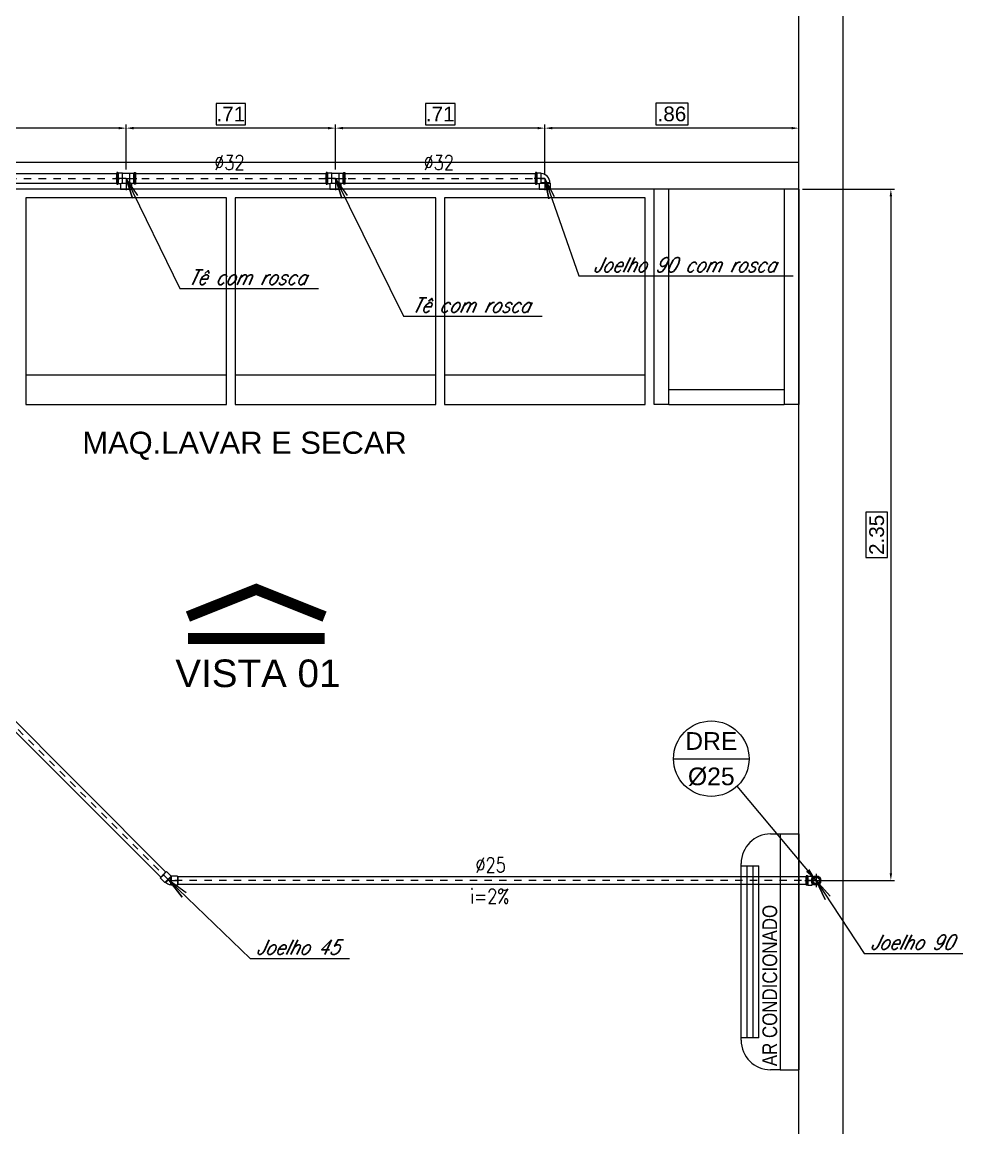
# Model space of a CAD drawing. Extents: x 41.9 to 126, y -21.3 to 38.1.
# Drawn here: x 53.9 to 66.66, y 9.04 to 24.05 of the extents above; entities that cross this region are included whole.
import ezdxf
from ezdxf.enums import TextEntityAlignment as Align

# ---------------------------------------------------------------- set-up
doc = ezdxf.new("R2010")
doc.units = 0
for name, pattern in [('(_DASHED_)', [0.3, 0.2, -0.1]), ('AGUA_FRIA', [1000, 1000, 0]), ('DASHDOT2', [0.5, 0.25, -0.125, 0, -0.125]), ('HIDDEN2', [0.1875, 0.125, -0.0625])]:
    doc.linetypes.add(name, pattern=pattern)
doc.layers.get('0').update_dxf_attribs({"linetype": 'CONTINUOUS'})
doc.layers.get('Defpoints').update_dxf_attribs({"linetype": 'CONTINUOUS'})
for name, color, linetype in [('AIO_ARQUITETURA', 8, 'CONTINUOUS'), ('ARQUITETURA_R07', 8, 'CONTINUOUS'), ('CONEXAO-PVC_SOLDAVEL_MARROM', 162, 'CONTINUOUS'), ('IND_DIAMETRO', 7, 'CONTINUOUS'), ('IND_FLUXO', 3, 'CONTINUOUS'), ('IND_INCLINACAO', 7, 'CONTINUOUS'), ('IND_LEGENDA_DESC_LIN', 1, 'CONTINUOUS'), ('IND_LEGENDA_DESC_TXT', 7, 'CONTINUOUS'), ('IND_PRUMADA_TXT', 7, 'CONTINUOUS'), ('LINHA_CENTRAL', 5, 'CONTINUOUS'), ('LINHA_EIXO', 8, 'DASHDOT2'), ('TRACADO_INTERNO_CNX', 7, 'CONTINUOUS'), ('TUBO-PVC_SOLDAVEL_MARROM', 162, 'CONTINUOUS'), ('US_dimension', 7, 'CONTINUOUS'), ('VISTAS_A.F', 7, 'CONTINUOUS')]:
    doc.layers.add(name, color=color, linetype=linetype)
doc.layers.add('IND_PRUMADA', color=7, linetype='CONTINUOUS', lineweight=5)
doc.layers.add('RIOPREN_0.05', color=7, linetype='CONTINUOUS', lineweight=5)
doc.styles.add('ARIAL', font='arial.ttf')
doc.styles.add('romans', font='romans.shx')
doc.styles.get("Standard").update_dxf_attribs({"font": 'simplex.shx'})
doc.dimstyles.new('1_25 A.F', dxfattribs={"dimscale": 0, "dimtxt": 0.2, "dimasz": 0.1, "dimexe": 0.05, "dimexo": 0.05, "dimgap": -0.045, "dimtad": 1, "dimlfac": 0.25, "dimzin": 5, "dimdsep": 46, "dimtxsty": 'ARIAL', "dimcen": 0, "dimclrd": 256, "dimclre": 256, "dimclrt": 256, "dimadec": 0, "dimazin": 0, "dimtfac": 1, "dimtmove": 2, "dimatfit": 3, "dimfxl": 0.08, "dimtolj": 1, "dimtzin": 1, "dimlwd": -1, "dimlwe": -1, "dimarcsym": 0})
doc.dimstyles.get("Standard").update_dxf_attribs({"dimtxt": 0.18, "dimasz": 0.18, "dimexe": 0.18, "dimexo": 0.0625, "dimgap": 0.09, "dimtad": 0, "dimtih": 1, "dimtoh": 1, "dimdec": 4, "dimzin": 0, "dimdsep": 46, "dimtxsty": 'Standard', "dimcen": 0.09, "dimadec": 0, "dimazin": 0, "dimtfac": 1, "dimtdec": 4, "dimtofl": 0, "dimtmove": 0, "dimatfit": 3, "dimfxl": 1, "dimtolj": 1, "dimtzin": 0, "dimarcsym": 0})

# ---------------------------------------------------------------- blocks, each defined once
blk = doc.blocks.new('Planta Baixa - R00')
at = {"layer": 'AIO_ARQUITETURA'}
for p, q in [((4.72, 0), (4.72, 11.11)), ((4.57, 7.41), (4.57, 10.96)), ((4.57, 0.15), (4.57, 8.31)), ((4.57, 7.9324), (0.15, 7.9324)), ((4.57, 7.8424), (0.15, 7.8424)), ((4.0784, 7.8424), (4.0784, 7.1124)), ((4.1282, 7.8424), (4.1282, 7.1124)), ((4.52, 7.8424), (4.52, 7.1124)), ((4.57, 7.8424), (4.57, 7.1124)), ((1.9484, 7.8124), (1.9484, 7.1124)), ((2.6284, 7.8124), (1.9484, 7.8124)), ((2.6284, 7.1124), (2.6284, 7.8124)), ((2.6584, 7.8124), (2.6584, 7.1124)), ((3.3384, 7.8124), (2.6584, 7.8124)), ((3.3384, 7.1124), (3.3384, 7.8124)), ((3.3684, 7.8124), (3.3684, 7.1124)), ((4.0484, 7.8124), (3.3684, 7.8124)), ((4.0484, 7.1124), (4.0484, 7.8124)), ((1.9484, 7.2124), (2.6284, 7.2124)), ((2.6584, 7.2124), (3.3384, 7.2124)), ((3.3684, 7.2124), (4.0484, 7.2124)), ((4.1286, 7.1624), (4.52, 7.1624)), ((1.9484, 7.1124), (2.6284, 7.1124)), ((2.6584, 7.1124), (3.3384, 7.1124)), ((3.3684, 7.1124), (4.0484, 7.1124)), ((4.1286, 7.1124), (4.0786, 7.1124)), ((4.1286, 7.1124), (4.52, 7.1124)), ((4.57, 7.1124), (4.52, 7.1124))]:
    blk.add_line(p, q, dxfattribs=at)
at = {"layer": 'AIO_ARQUITETURA', "style": 'ARIAL'}
blk.add_text('MAQ.LAVAR E SECAR', height=0.075, dxfattribs=at).set_placement((2.1398, 6.9446))
blk = doc.blocks.new('*U24', base_point=(19.4069, 3.2768))
for p, q in [((19.3749, 3.2964), (19.3749, 3.2572)), ((19.3789, 3.2964), (19.3749, 3.2964)), ((19.3806, 3.2944), (19.3789, 3.2964)), ((19.3942, 3.2944), (19.3806, 3.2944)), ((19.3948, 3.2938), (19.3942, 3.2944)), ((19.4191, 3.2938), (19.3948, 3.2938)), ((19.4191, 3.2938), (19.4197, 3.2944)), ((19.4197, 3.2944), (19.4332, 3.2944)), ((19.4332, 3.2944), (19.435, 3.2964)), ((19.435, 3.2964), (19.4389, 3.2964)), ((19.4389, 3.2964), (19.4389, 3.2572)), ((19.3749, 3.2572), (19.3789, 3.2572)), ((19.3789, 3.2572), (19.3806, 3.2591)), ((19.3806, 3.2591), (19.3879, 3.2591)), ((19.3879, 3.2591), (19.3879, 3.2398)), ((19.3879, 3.2398), (19.426, 3.2398)), ((19.4332, 3.2591), (19.426, 3.2591)), ((19.426, 3.2398), (19.426, 3.2591)), ((19.435, 3.2572), (19.4332, 3.2591)), ((19.4389, 3.2572), (19.435, 3.2572))]:
    blk.add_line(p, q)
at = {"layer": 'LINHA_CENTRAL'}
for q in [(19.371, 3.2768), (19.4069, 3.2364), (19.4429, 3.2768)]:
    blk.add_line((19.4069, 3.2768), q, dxfattribs=at)
at = {"layer": 'TRACADO_INTERNO_CNX'}
for p, q in [((19.3789, 3.2572), (19.3789, 3.2964)), ((19.3806, 3.2591), (19.3806, 3.2944)), ((19.3948, 3.2613), (19.3948, 3.2938)), ((19.4191, 3.2613), (19.4191, 3.2938)), ((19.4332, 3.2591), (19.4332, 3.2944)), ((19.435, 3.2572), (19.435, 3.2964)), ((19.3879, 3.2591), (19.3948, 3.2613)), ((19.4237, 3.2598), (19.3902, 3.2598)), ((19.426, 3.2591), (19.4191, 3.2613))]:
    blk.add_line(p, q, dxfattribs=at)
blk = doc.blocks.new('*U25', base_point=(20.7428, 3.3037))
for p, q in [((20.7108, 3.3233), (20.7108, 3.2841)), ((20.7148, 3.3233), (20.7108, 3.3233)), ((20.7165, 3.3213), (20.7148, 3.3233)), ((20.7301, 3.3213), (20.7165, 3.3213)), ((20.7307, 3.3207), (20.7301, 3.3213)), ((20.755, 3.3207), (20.7307, 3.3207)), ((20.755, 3.3207), (20.7556, 3.3213)), ((20.7556, 3.3213), (20.7691, 3.3213)), ((20.7691, 3.3213), (20.7708, 3.3233)), ((20.7708, 3.3233), (20.7748, 3.3233)), ((20.7748, 3.3233), (20.7748, 3.2841)), ((20.7108, 3.2841), (20.7148, 3.2841)), ((20.7148, 3.2841), (20.7165, 3.286)), ((20.7165, 3.286), (20.7238, 3.286)), ((20.7238, 3.286), (20.7238, 3.2667)), ((20.7238, 3.2667), (20.7619, 3.2667)), ((20.7691, 3.286), (20.7619, 3.286)), ((20.7619, 3.2667), (20.7619, 3.286)), ((20.7708, 3.2841), (20.7691, 3.286)), ((20.7748, 3.2841), (20.7708, 3.2841))]:
    blk.add_line(p, q)
at = {"layer": 'LINHA_CENTRAL'}
for q in [(20.7068, 3.3037), (20.7428, 3.2633), (20.7788, 3.3037)]:
    blk.add_line((20.7428, 3.3037), q, dxfattribs=at)
at = {"layer": 'TRACADO_INTERNO_CNX'}
for p, q in [((20.7148, 3.2841), (20.7148, 3.3233)), ((20.7165, 3.286), (20.7165, 3.3213)), ((20.7307, 3.2882), (20.7307, 3.3207)), ((20.755, 3.2882), (20.755, 3.3207)), ((20.7691, 3.286), (20.7691, 3.3213)), ((20.7708, 3.2841), (20.7708, 3.3233)), ((20.7238, 3.286), (20.7307, 3.2882)), ((20.7595, 3.2868), (20.7261, 3.2868)), ((20.7619, 3.286), (20.755, 3.2882))]:
    blk.add_line(p, q, dxfattribs=at)
blk = doc.blocks.new('*U26', base_point=(20.7428, 3.3037))
for p, q in [((20.7597, 3.3227), (20.7583, 3.3206)), ((20.7798, 3.3227), (20.7597, 3.3227)), ((20.7798, 3.2846), (20.7798, 3.3227)), ((20.7252, 3.2774), (20.7232, 3.2756)), ((20.7232, 3.2756), (20.7232, 3.2717)), ((20.7232, 3.2717), (20.7624, 3.2717)), ((20.7257, 3.2915), (20.7252, 3.2909)), ((20.7252, 3.2909), (20.7252, 3.2774)), ((20.7605, 3.2846), (20.7798, 3.2846)), ((20.7605, 3.2774), (20.7605, 3.2846)), ((20.7624, 3.2756), (20.7605, 3.2774)), ((20.7624, 3.2717), (20.7624, 3.2756))]:
    blk.add_line(p, q)
blk.add_arc((20.7588, 3.2873), 0.0333, 90.8978, 172.7028)
at = {"layer": 'LINHA_CENTRAL'}
for q in [(20.7428, 3.2677), (20.7832, 3.3037)]:
    blk.add_line((20.7428, 3.3037), q, dxfattribs=at)
at = {"layer": 'TRACADO_INTERNO_CNX'}
for p, q in [((20.7583, 3.3206), (20.7583, 3.2915)), ((20.7597, 3.3227), (20.7597, 3.287)), ((20.7624, 3.2756), (20.7232, 3.2756)), ((20.7605, 3.2774), (20.7252, 3.2774)), ((20.7583, 3.2915), (20.7257, 3.2915)), ((20.7605, 3.2846), (20.7583, 3.2915))]:
    blk.add_line(p, q, dxfattribs=at)
blk = doc.blocks.new('sa')
at = {"layer": 'ARQUITETURA_R07', "linetype": 'HIDDEN2', "ltscale": 10}
for p, q in [((68.9008, -208.7135), (68.9334, -208.7135)), ((68.9334, -208.7135), (68.9968, -208.7135)), ((68.9334, -208.7135), (68.9334, -209.5135)), ((68.9968, -208.7135), (68.9968, -209.5135)), ((68.8008, -209.4135), (68.8008, -208.8135)), ((68.8011, -209.4055), (68.8011, -208.8215)), ((68.8011, -208.8215), (68.8611, -208.8215)), ((68.8211, -209.4055), (68.8211, -208.8215)), ((68.8411, -209.4055), (68.8411, -208.8215)), ((68.8611, -209.4055), (68.8611, -208.8215)), ((68.8611, -209.4055), (68.8011, -209.4055)), ((68.9334, -209.5135), (68.9008, -209.5135)), ((68.9334, -209.5135), (68.9968, -209.5135))]:
    blk.add_line(p, q, dxfattribs=at)
for centre, start, end in [((68.9008, -208.8135), 90, 180), ((68.9008, -209.4135), 180, 270)]:
    blk.add_arc(centre, 0.1, start, end, dxfattribs=at)
blk = doc.blocks.new('*U41', base_point=(10.7345, -13.0851))
for p, q in [((10.7472, -13.072), (10.7436, -13.072)), ((10.7472, -13.072), (10.7496, -13.0696)), ((10.7636, -13.0696), (10.7496, -13.0696)), ((10.7636, -13.0696), (10.7648, -13.0692)), ((10.7648, -13.0692), (10.7684, -13.0692)), ((10.7684, -13.1011), (10.7684, -13.0692)), ((10.7472, -13.0979), (10.7441, -13.0979)), ((10.7472, -13.0979), (10.75, -13.1006)), ((10.7636, -13.1006), (10.75, -13.1006)), ((10.7636, -13.1006), (10.7648, -13.1011)), ((10.7648, -13.1011), (10.7684, -13.1011))]:
    blk.add_line(p, q)
for radius in [0.016, 0.0131, 0.0112]:
    blk.add_circle((10.7345, -13.0851), radius)
at = {"layer": 'LINHA_CENTRAL'}
for p, q in [((10.7734, -13.0851), (10.714, -13.0851)), ((10.7345, -13.1076), (10.7345, -13.0627))]:
    blk.add_line(p, q, dxfattribs=at)
at = {"layer": 'TRACADO_INTERNO_CNX'}
for p, q in [((10.7472, -13.0755), (10.7472, -13.072)), ((10.7496, -13.0801), (10.7496, -13.0696)), ((10.7636, -13.1006), (10.7636, -13.0696)), ((10.7648, -13.1011), (10.7648, -13.0692)), ((10.7472, -13.0979), (10.7472, -13.0947)), ((10.7496, -13.1003), (10.7496, -13.0902))]:
    blk.add_line(p, q, dxfattribs=at)
blk = doc.blocks.new('*U42', base_point=(20.5181, 0.329))
for p, q in [((20.5222, 0.3421), (20.5245, 0.3445)), ((20.5465, 0.3445), (20.5245, 0.3445)), ((20.5465, 0.3135), (20.5465, 0.3445)), ((20.4871, 0.3199), (20.5026, 0.3354)), ((20.509, 0.2979), (20.4871, 0.3199)), ((20.506, 0.3354), (20.5026, 0.3354)), ((20.509, 0.2979), (20.5245, 0.3135)), ((20.5465, 0.3135), (20.5245, 0.3135))]:
    blk.add_line(p, q)
for start, end in [(112.5, 135.9018), (89.0982, 112.5)]:
    blk.add_arc((20.5218, 0.3201), 0.022, start, end)
at = {"layer": 'LINHA_CENTRAL'}
for q in [(20.4963, 0.3072), (20.5489, 0.329)]:
    blk.add_line((20.5181, 0.329), q, dxfattribs=at)
at = {"layer": 'TRACADO_INTERNO_CNX'}
for p, q in [((20.5222, 0.3192), (20.5222, 0.3421)), ((20.5245, 0.3135), (20.5245, 0.3445)), ((20.5245, 0.3135), (20.5026, 0.3354)), ((20.5222, 0.3192), (20.506, 0.3354)), ((20.5222, 0.3192), (20.5245, 0.3135)), ((20.5222, 0.3192), (20.5245, 0.3135))]:
    blk.add_line(p, q, dxfattribs=at)
blk = doc.blocks.new('*D101')
at = {"layer": 'Defpoints', "color": 0, "transparency": 16777216}
for p in [(60.993, 22.608), (64.439, 22.141), (60.993, 21.926)]:
    blk.add_point(p, dxfattribs=at)
at = {"layer": 'US_dimension', "transparency": 16777216}
for p, q in [((62.936, 22.947), (62.496, 22.947)), ((62.496, 22.947), (62.496, 22.653)), ((62.936, 22.653), (62.936, 22.947)), ((60.993, 21.976), (60.993, 22.658)), ((64.439, 22.191), (64.439, 22.658)), ((64.339, 22.608), (61.093, 22.608)), ((62.496, 22.653), (62.936, 22.653))]:
    blk.add_line(p, q, dxfattribs=at)
for points in [[(61.093, 22.625), (61.093, 22.592), (60.993, 22.608)], [(64.339, 22.625), (64.339, 22.592), (64.439, 22.608)]]:
    blk.add_solid(points, dxfattribs=at)
at = {"layer": 'US_dimension', "transparency": 16777216, "insert": (62.716, 22.8), "char_height": 0.2, "attachment_point": 5, "style": 'ARIAL'}
blk.add_mtext('\\A1;.86', dxfattribs=at)
blk = doc.blocks.new('*D102')
at = {"layer": 'Defpoints', "color": 0, "transparency": 16777216}
for p in [(58.153, 22.608), (58.153, 21.995), (60.993, 21.926)]:
    blk.add_point(p, dxfattribs=at)
at = {"layer": 'US_dimension', "transparency": 16777216}
for p, q in [((59.774, 22.944), (59.372, 22.944)), ((59.372, 22.944), (59.372, 22.653)), ((59.774, 22.653), (59.774, 22.944)), ((58.153, 22.045), (58.153, 22.658)), ((60.993, 21.976), (60.993, 22.658)), ((60.893, 22.608), (58.253, 22.608)), ((59.372, 22.653), (59.774, 22.653))]:
    blk.add_line(p, q, dxfattribs=at)
for points in [[(58.253, 22.625), (58.253, 22.592), (58.153, 22.608)], [(60.893, 22.625), (60.893, 22.592), (60.993, 22.608)]]:
    blk.add_solid(points, dxfattribs=at)
at = {"layer": 'US_dimension', "transparency": 16777216, "insert": (59.573, 22.799), "char_height": 0.2, "attachment_point": 5, "style": 'ARIAL'}
blk.add_mtext('\\A1;.71', dxfattribs=at)
blk = doc.blocks.new('*D103')
at = {"layer": 'Defpoints', "color": 0, "transparency": 16777216}
for p in [(55.313, 22.608), (55.313, 21.995), (58.153, 21.995)]:
    blk.add_point(p, dxfattribs=at)
at = {"layer": 'US_dimension', "transparency": 16777216}
for p, q in [((56.934, 22.944), (56.532, 22.944)), ((56.532, 22.944), (56.532, 22.653)), ((56.934, 22.653), (56.934, 22.944)), ((55.313, 22.045), (55.313, 22.658)), ((58.153, 22.045), (58.153, 22.658)), ((58.053, 22.608), (55.413, 22.608)), ((56.532, 22.653), (56.934, 22.653))]:
    blk.add_line(p, q, dxfattribs=at)
for points in [[(55.413, 22.625), (55.413, 22.592), (55.313, 22.608)], [(58.053, 22.625), (58.053, 22.592), (58.153, 22.608)]]:
    blk.add_solid(points, dxfattribs=at)
at = {"layer": 'US_dimension', "transparency": 16777216, "insert": (56.733, 22.799), "char_height": 0.2, "attachment_point": 5, "style": 'ARIAL'}
blk.add_mtext('\\A1;.71', dxfattribs=at)
blk = doc.blocks.new('*D104')
at = {"layer": 'Defpoints', "color": 0, "transparency": 16777216}
for p in [(50.206, 22.608), (50.206, 21.995), (55.313, 21.995)]:
    blk.add_point(p, dxfattribs=at)
at = {"layer": 'US_dimension', "transparency": 16777216}
for p, q in [((53.055, 22.947), (52.464, 22.947)), ((52.464, 22.947), (52.464, 22.653)), ((53.055, 22.653), (53.055, 22.947)), ((50.206, 22.045), (50.206, 22.658)), ((55.313, 22.045), (55.313, 22.658)), ((55.213, 22.608), (50.306, 22.608)), ((52.464, 22.653), (53.055, 22.653))]:
    blk.add_line(p, q, dxfattribs=at)
for points in [[(50.306, 22.625), (50.306, 22.592), (50.206, 22.608)], [(55.213, 22.625), (55.213, 22.592), (55.313, 22.608)]]:
    blk.add_solid(points, dxfattribs=at)
at = {"layer": 'US_dimension', "transparency": 16777216, "insert": (52.759, 22.8), "char_height": 0.2, "attachment_point": 5, "style": 'ARIAL'}
blk.add_mtext('\\A1;1.28', dxfattribs=at)
blk = doc.blocks.new('*D106')
at = {"layer": 'Defpoints', "color": 0, "transparency": 16777216}
for p in [(64.439, 21.781), (64.674, 12.399), (65.686, 12.399)]:
    blk.add_point(p, dxfattribs=at)
at = {"layer": 'US_dimension', "transparency": 16777216}
for p, q in [((64.489, 21.781), (65.736, 21.781)), ((65.686, 21.681), (65.686, 12.499)), ((65.641, 17.397), (65.346, 17.397)), ((65.346, 17.397), (65.346, 16.783)), ((65.641, 16.783), (65.641, 17.397)), ((65.346, 16.783), (65.641, 16.783)), ((64.724, 12.399), (65.736, 12.399))]:
    blk.add_line(p, q, dxfattribs=at)
for points in [[(65.669, 21.681), (65.702, 21.681), (65.686, 21.781)], [(65.669, 12.499), (65.702, 12.499), (65.686, 12.399)]]:
    blk.add_solid(points, dxfattribs=at)
at = {"layer": 'US_dimension', "transparency": 16777216, "insert": (65.494, 17.09), "char_height": 0.2, "attachment_point": 5, "rotation": 90, "style": 'ARIAL'}
blk.add_mtext('\\A1;2.35', dxfattribs=at)

msp = doc.modelspace()

# ---------------------------------------------------------------- linework, layer by layer
at = {"layer": 'IND_FLUXO'}
for points in [[(56.233, 21.926, 0, 0, 0), (56.883, 21.926, 0.2, 0, 0), (57.233, 21.926, 0, 0, 0)], [(59.073, 21.926, 0, 0, 0), (59.723, 21.926, 0.2, 0, 0), (60.073, 21.926, 0, 0, 0)], [(60.775, 12.399, 0, 0, 0), (60.125, 12.399, 0.2, 0, 0), (59.775, 12.399, 0, 0, 0)]]:
    msp.add_lwpolyline(points, format="xyseb", dxfattribs=at)
at = {"layer": 'IND_LEGENDA_DESC_LIN'}
for points in [[(55.473, 21.693), (55.313, 21.926), (55.398, 21.656), (55.313, 21.926), (56.04, 20.434), (57.923, 20.434)], [(58.314, 21.694), (58.153, 21.926), (58.239, 21.657), (58.153, 21.926), (59.073, 20.057), (60.957, 20.057)], [(61.125, 21.676), (60.993, 21.926), (61.046, 21.648), (60.993, 21.926), (61.455, 20.605), (64.359, 20.605)], [(56.129, 12.235), (55.898, 12.399), (56.071, 12.174), (55.898, 12.399), (56.994, 11.344), (58.342, 11.344)], [(64.863, 12.188), (64.674, 12.399), (64.793, 12.142), (64.674, 12.399), (65.324, 11.412), (66.663, 11.412)]]:
    msp.add_lwpolyline(points, dxfattribs=at)
at = {"layer": 'IND_PRUMADA'}
msp.add_line((62.738, 14.053), (63.761, 14.053), dxfattribs=at)
msp.add_circle((63.25, 14.053), 0.512, dxfattribs=at)
at = {"layer": 'LINHA_EIXO', "linetype": '(_DASHED_)', "ltscale": 0.5}
for p, q in [((48.326, 21.926), (60.993, 21.926)), ((55.898, 12.399), (50.265, 18.031)), ((64.674, 12.399), (55.898, 12.399))]:
    msp.add_line(p, q, dxfattribs=at)
at = {"layer": 'TUBO-PVC_SOLDAVEL_MARROM', "linetype": 'AGUA_FRIA'}
for points in [[(50.334, 21.926), (50.334, 21.862), (55.185, 21.862), (55.185, 21.926), (55.185, 21.99), (50.334, 21.99)], [(55.441, 21.926), (55.441, 21.862), (58.025, 21.862), (58.025, 21.926), (58.025, 21.99), (55.441, 21.99)], [(58.281, 21.926), (58.281, 21.862), (60.865, 21.862), (60.865, 21.926), (60.865, 21.99), (58.281, 21.99)], [(55.818, 12.479), (55.853, 12.514), (50.301, 18.067), (50.265, 18.031), (50.23, 17.996), (55.782, 12.444)], [(56.012, 12.399), (56.012, 12.349), (64.539, 12.349), (64.539, 12.399), (64.539, 12.449), (56.012, 12.449)]]:
    msp.add_lwpolyline(points, close=True, dxfattribs=at)
at = {"layer": 'VISTAS_A.F', "ltscale": 0.25, "const_width": 0.148}
for points in [[(56.151, 15.981), (57.077, 16.351), (58.004, 15.981)], [(56.151, 15.684), (58.004, 15.684)]]:
    msp.add_lwpolyline(points, dxfattribs=at)

# ---------------------------------------------------------------- block references
at = {"color": 10, "xscale": 4, "yscale": 4, "zscale": 4}
msp.add_blockref('Planta Baixa - R00', (46.159, -9.589), dxfattribs=at)
at = {"layer": 'ARQUITETURA_R07', "xscale": 4, "yscale": 4, "zscale": 4}
msp.add_blockref('sa', (-211.548, 847.886), dxfattribs=at)
at = {"layer": 'CONEXAO-PVC_SOLDAVEL_MARROM', "xscale": 4, "yscale": 4, "zscale": 4}
for name, p in [('*U24', (55.313, 21.926)), ('*U25', (58.153, 21.926))]:
    msp.add_blockref(name, p, dxfattribs=at)
for name, p, rotation in [('*U26', (60.993, 21.926), 270), ('*U42', (55.898, 12.399), 135), ('*U41', (64.674, 12.399), 180)]:
    msp.add_blockref(name, p, dxfattribs=dict(at, rotation=rotation))

# ---------------------------------------------------------------- texts
at = {"layer": 'IND_DIAMETRO', "style": 'romans', "width": 0.8}
for p in [(56.508, 22.042), (59.348, 22.042)]:
    msp.add_text('%%C32', height=0.2, rotation=360, dxfattribs=at).set_placement(p)
msp.add_text('%%C25', height=0.2, dxfattribs=at).set_placement((60.051, 12.511))
at = {"layer": 'IND_INCLINACAO', "style": 'romans', "width": 0.8}
msp.add_text('i=2%', height=0.2, dxfattribs=at).set_placement((59.978, 12.086))
at = {"layer": 'IND_LEGENDA_DESC_TXT', "style": 'romans', "oblique": 25, "width": 0.85}
for s, p in [('Joelho 90 com rosca', (62.884, 20.655)), ('Tê com rosca', (56.954, 20.484)), ('Tê com rosca', (59.988, 20.107)), ('Joelho 45', (57.638, 11.394)), ('Joelho 90', (65.968, 11.462))]:
    msp.add_text(s, height=0.2, dxfattribs=at).set_placement(p, align=Align.CENTER)
at = {"layer": 'IND_PRUMADA_TXT', "style": 'ARIAL'}
for s, p in [('DRE', (63.25, 14.173)), ('%%C25', (63.25, 13.693))]:
    msp.add_text(s, height=0.24, dxfattribs=at).set_placement(p, align=Align.CENTER)
at = {"layer": 'RIOPREN_0.05', "insert": (63.943, 7.633), "char_height": 0.2, "width": 6.68459, "attachment_point": 1, "rotation": 89.9999, "style": 'ARIAL'}
msp.add_mtext('\\pxsm1,qc;{\\fArial Narrow|b0|i0|c0|p34;AR CONDICIONADO}', dxfattribs=at)
at = {"layer": 'VISTAS_A.F', "style": 'ARIAL'}
msp.add_text('VISTA 01', height=0.3747, dxfattribs=at).set_placement((57.1, 15.024), align=Align.CENTER)

# ---------------------------------------------------------------- dimensions: what is measured, and where the dimension line sits
at = {"layer": 'US_dimension'}
for base, p1, p2, picture, middle in [((50.206, 22.608), (55.313, 21.995), (50.206, 21.995), '*D104', (52.759, 22.8)), ((55.313, 22.608), (58.153, 21.995), (55.313, 21.995), '*D103', (56.733, 22.799)), ((58.153, 22.608), (60.993, 21.926), (58.153, 21.995), '*D102', (59.573, 22.799)), ((60.993, 22.608), (64.439, 22.141), (60.993, 21.926), '*D101', (62.716, 22.8))]:
    dim = msp.add_linear_dim(base=base, p1=p1, p2=p2, dimstyle='1_25 A.F', override={"dimscale": 1}, dxfattribs=at)
    dim.commit()
    dim.dimension.update_dxf_attribs({"geometry": picture, "text_midpoint": middle})
dim = msp.add_linear_dim(base=(65.686, 12.399), p1=(64.439, 21.781), p2=(64.674, 12.399), angle=90, dimstyle='1_25 A.F', override={"dimscale": 1}, dxfattribs=at)
dim.commit()
dim.dimension.update_dxf_attribs({"geometry": '*D106', "text_midpoint": (65.494, 17.09)})

# ---------------------------------------------------------------- leaders
msp.add_leader([(64.674, 12.399), (63.601, 13.681)], dimstyle='Standard', override={"dimgap": 0.09, "dimtad": 0, "dimtih": 0, "dimtoh": 0, "dimtxsty": 'ARIAL'})

doc.saveas('drawing.dxf')
